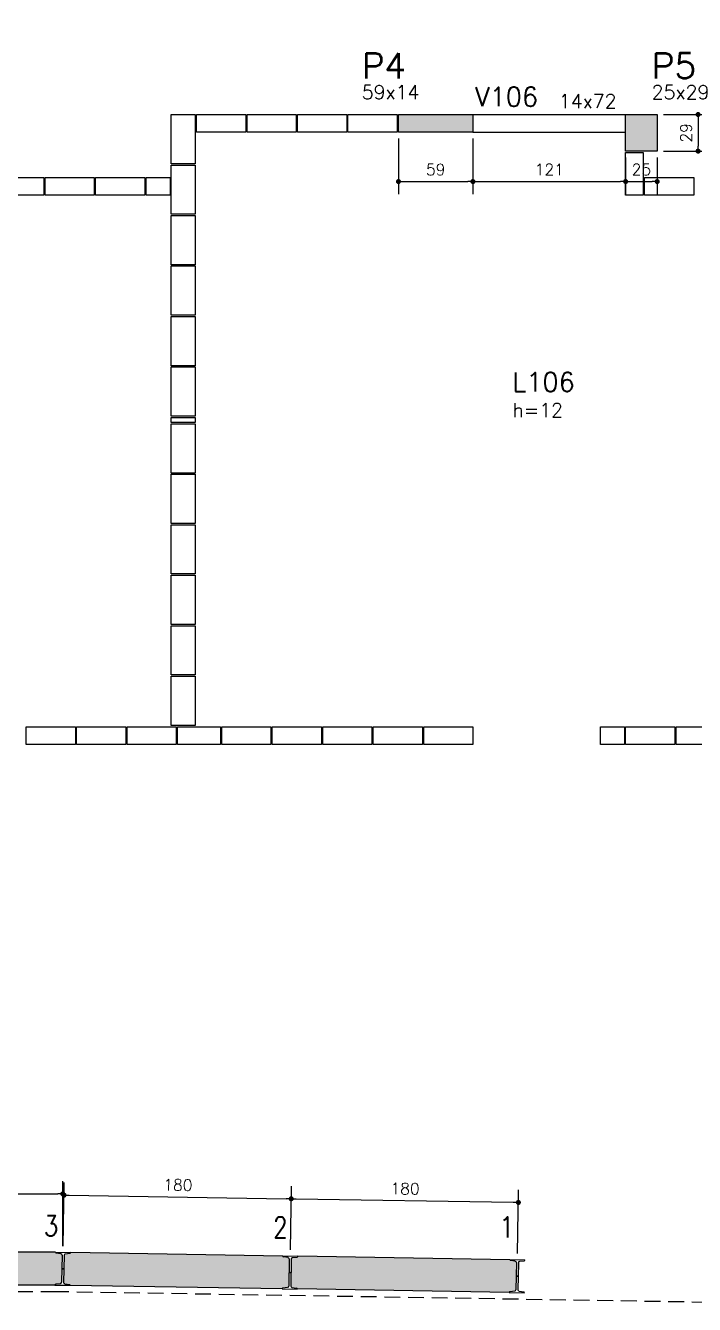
# Model space of a CAD drawing. Extents: x -15987 to 10579, y -10689 to -1189.
# Drawn here: x 7349 to 7879, y -10607 to -9594 of the extents above; entities that cross this region are included whole.
import ezdxf

# ---------------------------------------------------------------- set-up
doc = ezdxf.new("R2010")
doc.units = 0
doc.header["$LTSCALE"] = 25
doc.linetypes.add('DASHED2', pattern=[0.375, 0.25, -0.125])
for name, color, linetype in [('COTA', 1, 'Continuous'), ('H2', 252, 'Continuous'), ('L-D', 2, 'Continuous'), ('L-N', 4, 'Continuous'), ('P-D', 2, 'Continuous'), ('P-S', 5, 'Continuous'), ('PENA_6', 6, 'Continuous'), ('PIL-N', 4, 'Continuous'), ('PROJ', 252, 'Continuous'), ('SOLO-FUNDAÇOES', 7, 'Continuous'), ('SOLOD-TEXTO-007', 7, 'Continuous'), ('TERRENO', 1, 'DASHED2'), ('VIG-D', 2, 'Continuous'), ('VIG-N', 4, 'Continuous'), ('VIGA', 3, 'Continuous')]:
    doc.layers.add(name, color=color, linetype=linetype)
doc.styles.add('COTA', font='romans.shx')
doc.styles.add('ROMANS', font='ROMANS')
doc.styles.get("Standard").update_dxf_attribs({"font": 'romans.shx'})
doc.dimstyles.new('forma', dxfattribs={"dimscale": 5, "dimtxt": 1.8, "dimasz": 0.8, "dimexe": 2, "dimexo": 1, "dimgap": 1, "dimtad": 1, "dimdec": 1, "dimzin": 9, "dimtxsty": 'COTA', "dimblk1": 'DOT', "dimblk2": 'DOT', "dimsah": 1, "dimcen": 0, "dimdle": 1, "dimclrd": 256, "dimclre": 256, "dimclrt": 2, "dimadec": 0, "dimazin": 0, "dimtfac": 1, "dimtdec": 0, "dimtmove": 0, "dimatfit": 3, "dimfxl": 1, "dimtolj": 1, "dimtzin": 0, "dimarcsym": 0})

# ---------------------------------------------------------------- blocks, each defined once
blk = doc.blocks.new('A$Ce3014c6f')
at = {"layer": 'PROJ'}
for points in [[(-2225.9, -1083), (-2225.9, -1044), (-2206.9, -1044), (-2206.9, -1083), (-2225.9, -1083)], [(-2166.9, -1058), (-2205.9, -1058), (-2205.9, -1044), (-2166.9, -1044), (-2166.9, -1058)], [(-2126.9, -1058), (-2165.9, -1058), (-2165.9, -1044), (-2126.9, -1044), (-2126.9, -1058)], [(-2086.9, -1058), (-2125.9, -1058), (-2125.9, -1044), (-2086.9, -1044), (-2086.9, -1058)], [(-2046.9, -1058), (-2085.9, -1058), (-2085.9, -1044), (-2046.9, -1044), (-2046.9, -1058)], [(-2225.9, -1123), (-2225.9, -1084), (-2206.9, -1084), (-2206.9, -1123), (-2225.9, -1123)], [(-1865.9, -1108), (-1865.9, -1074), (-1851.9, -1074), (-1851.9, -1108), (-1865.9, -1108)], [(-2326.9, -1108), (-2365.9, -1108), (-2365.9, -1094), (-2326.9, -1094), (-2326.9, -1108)], [(-2286.9, -1108), (-2325.9, -1108), (-2325.9, -1094), (-2286.9, -1094), (-2286.9, -1108)], [(-2246.9, -1108), (-2285.9, -1108), (-2285.9, -1094), (-2246.9, -1094), (-2246.9, -1108)], [(-2245.9, -1094), (-2226.9, -1094), (-2226.9, -1108), (-2245.9, -1108), (-2245.9, -1094)], [(-1811.9, -1108), (-1850.9, -1108), (-1850.9, -1094), (-1811.9, -1094), (-1811.9, -1108)], [(-2225.9, -1163), (-2225.9, -1124), (-2206.9, -1124), (-2206.9, -1163), (-2225.9, -1163)], [(-2225.9, -1203), (-2225.9, -1164), (-2206.9, -1164), (-2206.9, -1203), (-2225.9, -1203)], [(-2225.9, -1243), (-2225.9, -1204), (-2206.9, -1204), (-2206.9, -1243), (-2225.9, -1243)], [(-2225.9, -1283), (-2225.9, -1244), (-2206.9, -1244), (-2206.9, -1283), (-2225.9, -1283)], [(-2206.9, -1284), (-2206.9, -1288), (-2225.9, -1288), (-2225.9, -1284), (-2206.9, -1284)], [(-2225.9, -1328), (-2225.9, -1289), (-2206.9, -1289), (-2206.9, -1328), (-2225.9, -1328)], [(-2225.9, -1368), (-2225.9, -1329), (-2206.9, -1329), (-2206.9, -1368), (-2225.9, -1368)], [(-2225.9, -1408), (-2225.9, -1369), (-2206.9, -1369), (-2206.9, -1408), (-2225.9, -1408)], [(-2225.9, -1448), (-2225.9, -1409), (-2206.9, -1409), (-2206.9, -1448), (-2225.9, -1448)], [(-2225.9, -1488), (-2225.9, -1449), (-2206.9, -1449), (-2206.9, -1488), (-2225.9, -1488)], [(-2225.9, -1528), (-2225.9, -1489), (-2206.9, -1489), (-2206.9, -1528), (-2225.9, -1528)], [(-2340.9, -1529), (-2301.9, -1529), (-2301.9, -1543), (-2340.9, -1543), (-2340.9, -1529)], [(-2300.9, -1529), (-2261.9, -1529), (-2261.9, -1543), (-2300.9, -1543), (-2300.9, -1529)], [(-2260.9, -1529), (-2221.9, -1529), (-2221.9, -1543), (-2260.9, -1543), (-2260.9, -1529)], [(-2220.9, -1529), (-2186.9, -1529), (-2186.9, -1543), (-2220.9, -1543), (-2220.9, -1529)], [(-2185.9, -1529), (-2146.9, -1529), (-2146.9, -1543), (-2185.9, -1543), (-2185.9, -1529)], [(-2145.9, -1529), (-2106.9, -1529), (-2106.9, -1543), (-2145.9, -1543), (-2145.9, -1529)], [(-2105.9, -1529), (-2066.9, -1529), (-2066.9, -1543), (-2105.9, -1543), (-2105.9, -1529)], [(-2065.9, -1529), (-2026.9, -1529), (-2026.9, -1543), (-2065.9, -1543), (-2065.9, -1529)], [(-2025.9, -1529), (-1986.9, -1529), (-1986.9, -1543), (-2025.9, -1543), (-2025.9, -1529)], [(-1885.9, -1529), (-1866.9, -1529), (-1866.9, -1543), (-1885.9, -1543), (-1885.9, -1529)], [(-1865.9, -1529), (-1826.9, -1529), (-1826.9, -1543), (-1865.9, -1543), (-1865.9, -1529)], [(-1825.9, -1529), (-1791.9, -1529), (-1791.9, -1543), (-1825.9, -1543), (-1825.9, -1529)]]:
    blk.add_lwpolyline(points, dxfattribs=at)
blk = doc.blocks.new('_Dot')
at = {"color": 0, "linetype": 'ByBlock', "lineweight": -2}
blk.add_line((-0.5, 0), (-1, 0), dxfattribs=at)
at = {"color": 0, "linetype": 'ByBlock', "const_width": 0.5}
blk.add_lwpolyline([(-0.25, 0, 1), (0.25, 0, 1)], format="xyb", close=True, dxfattribs=at)
blk = doc.blocks.new('*D84')
at = {"layer": 'COTA', "lineweight": -2, "transparency": 16777216}
for p, q in [((7644.5, -9683.6), (7644.5, -9727.7)), ((7703.5, -9683.6), (7703.5, -9727.7)), ((7648.5, -9717.7), (7699.5, -9717.7))]:
    blk.add_line(p, q, dxfattribs=at)
at = {"layer": 'Defpoints', "color": 0, "transparency": 16777216}
for p in [(7644.5, -9678.6), (7703.5, -9678.6), (7703.5, -9717.7)]:
    blk.add_point(p, dxfattribs=at)
at = {"layer": 'COTA', "lineweight": -2, "transparency": 16777216, "xscale": 4, "yscale": 4, "zscale": 4, "rotation": 180}
blk.add_blockref('_Dot', (7644.5, -9717.7), dxfattribs=at)
at = {"layer": 'COTA', "lineweight": -2, "transparency": 16777216, "xscale": 4, "yscale": 4, "zscale": 4}
blk.add_blockref('_Dot', (7703.5, -9717.7), dxfattribs=at)
at = {"layer": 'COTA', "color": 2, "transparency": 16777216, "insert": (7674, -9708.2), "char_height": 9, "attachment_point": 5, "style": 'COTA'}
blk.add_mtext('\\A1;59 ', dxfattribs=at)
blk = doc.blocks.new('*D85')
at = {"layer": 'COTA', "lineweight": -2, "transparency": 16777216}
for p, q in [((7703.5, -9683.6), (7703.5, -9727.7)), ((7824.5, -9698.6), (7824.5, -9727.7)), ((7707.5, -9717.7), (7820.5, -9717.7))]:
    blk.add_line(p, q, dxfattribs=at)
at = {"layer": 'Defpoints', "color": 0, "transparency": 16777216}
for p in [(7703.5, -9678.6), (7824.5, -9693.6), (7824.5, -9717.7)]:
    blk.add_point(p, dxfattribs=at)
at = {"layer": 'COTA', "lineweight": -2, "transparency": 16777216, "xscale": 4, "yscale": 4, "zscale": 4, "rotation": 180}
blk.add_blockref('_Dot', (7703.5, -9717.7), dxfattribs=at)
at = {"layer": 'COTA', "lineweight": -2, "transparency": 16777216, "xscale": 4, "yscale": 4, "zscale": 4}
blk.add_blockref('_Dot', (7824.5, -9717.7), dxfattribs=at)
at = {"layer": 'COTA', "color": 2, "transparency": 16777216, "insert": (7764, -9708.2), "char_height": 9, "attachment_point": 5, "style": 'COTA'}
blk.add_mtext('\\A1;121 ', dxfattribs=at)
blk = doc.blocks.new('*D86')
at = {"layer": 'COTA', "lineweight": -2, "transparency": 16777216}
for p, q in [((7824.5, -9698.6), (7824.5, -9727.7)), ((7849.5, -9698.6), (7849.5, -9727.7)), ((7828.5, -9717.7), (7845.5, -9717.7))]:
    blk.add_line(p, q, dxfattribs=at)
at = {"layer": 'Defpoints', "color": 0, "transparency": 16777216}
for p in [(7824.5, -9693.6), (7849.5, -9693.6), (7849.5, -9717.7)]:
    blk.add_point(p, dxfattribs=at)
at = {"layer": 'COTA', "lineweight": -2, "transparency": 16777216, "xscale": 4, "yscale": 4, "zscale": 4, "rotation": 180}
blk.add_blockref('_Dot', (7824.5, -9717.7), dxfattribs=at)
at = {"layer": 'COTA', "lineweight": -2, "transparency": 16777216, "xscale": 4, "yscale": 4, "zscale": 4}
blk.add_blockref('_Dot', (7849.5, -9717.7), dxfattribs=at)
at = {"layer": 'COTA', "color": 2, "transparency": 16777216, "insert": (7837, -9708.2), "char_height": 9, "attachment_point": 5, "style": 'COTA'}
blk.add_mtext('\\A1;25 ', dxfattribs=at)
blk = doc.blocks.new('*D87')
at = {"layer": 'COTA', "lineweight": -2, "transparency": 16777216}
for p, q in [((7854.5, -9664.6), (7891.9, -9664.6)), ((7881.9, -9668.6), (7881.9, -9689.6)), ((7854.5, -9693.6), (7891.9, -9693.6))]:
    blk.add_line(p, q, dxfattribs=at)
at = {"layer": 'Defpoints', "color": 0, "transparency": 16777216}
for p in [(7849.5, -9664.6), (7849.5, -9693.6), (7881.9, -9693.6)]:
    blk.add_point(p, dxfattribs=at)
at = {"layer": 'COTA', "lineweight": -2, "transparency": 16777216, "xscale": 4, "yscale": 4, "zscale": 4}
for p, rotation in [((7881.9, -9664.6), 90), ((7881.9, -9693.6), 270)]:
    blk.add_blockref('_Dot', p, dxfattribs=dict(at, rotation=rotation))
at = {"layer": 'COTA', "color": 2, "transparency": 16777216, "insert": (7872.4, -9679.1), "char_height": 9, "attachment_point": 5, "rotation": 90, "style": 'COTA'}
blk.add_mtext('\\A1;29 ', dxfattribs=at)
blk = doc.blocks.new('perfilW250x38-5')
at = {"layer": 'PROJ', "linetype": 'Continuous'}
for p, q in [((0.086, 0.066), (0.206, 0.066)), ((0.129, 0.054), (0.092, 0.059)), ((0.138, 0.043), (0.138, -0.172)), ((0.154, 0.043), (0.154, -0.172)), ((0.163, 0.054), (0.2, 0.059)), ((0.086, -0.194), (0.206, -0.194)), ((0.129, -0.183), (0.092, -0.188)), ((0.163, -0.183), (0.2, -0.188))]:
    blk.add_line(p, q, dxfattribs=at)
for centre, radius, start, end in [((0.092, 0.066), 0.00614, 180, 270), ((0.128, 0.043), 0.0102, 0, 81.1582), ((0.164, 0.043), 0.0102, 98.8418, 180), ((0.2, 0.066), 0.00614, 270, 0), ((0.092, -0.194), 0.00614, 90, 180), ((0.128, -0.172), 0.0102, 278.8418, 0), ((0.164, -0.172), 0.0102, 180, 261.1582), ((0.2, -0.194), 0.00614, 0, 90)]:
    blk.add_arc(centre, radius, start, end, dxfattribs=at)
at = {"layer": 'PROJ'}
blk.add_point((0.146, -0.064), dxfattribs=at)
blk = doc.blocks.new('A$C0fe96c67')
at = {"layer": 'VIGA'}
for points in [[(2033.4, -2230.4), (1865.2, -2230.4)], [(2213.4, -2233.4), (2045.5, -2230.6)], [(2393.4, -2236.3), (2225.5, -2233.5)], [(2033, -2256.4), (1865.2, -2256.4)], [(2213, -2259.3), (2045.1, -2256.6)], [(2393, -2262.3), (2225.1, -2259.5)]]:
    blk.add_lwpolyline(points, dxfattribs=at)
at = {"layer": 'SOLO-FUNDAÇOES', "color": 111, "xscale": 100.0000000000001, "yscale": 100.0000000000001, "zscale": 100.0000000000001, "rotation": 359.0990540534243}
for p in [(2024.7, -2236.8), (2204.7, -2239.8), (2384.7, -2242.7)]:
    blk.add_blockref('perfilW250x38-5', p, dxfattribs=at)
at = {"layer": 'SOLOD-TEXTO-007', "style": 'ROMANS', "width": 0.8}
for s, p in [('3', (2024.2, -2217.7)), ('2', (2205.9, -2218.9)), ('1', (2385.3, -2218.7))]:
    blk.add_text(s, height=16.5, dxfattribs=at).set_placement(p)
blk = doc.blocks.new('*D129')
at = {"layer": 'COTA', "lineweight": -2, "transparency": 16777216}
for p, q in [((7198.5, -10561), (7198.5, -10509.7)), ((7378.5, -10561.1), (7378.5, -10509.7)), ((7202.5, -10519.7), (7374.5, -10519.7))]:
    blk.add_line(p, q, dxfattribs=at)
at = {"layer": 'Defpoints', "color": 0, "transparency": 16777216}
for p in [(7378.5, -10519.7), (7198.5, -10566), (7378.5, -10566.1)]:
    blk.add_point(p, dxfattribs=at)
at = {"layer": 'COTA', "lineweight": -2, "transparency": 16777216, "xscale": 4, "yscale": 4, "zscale": 4, "rotation": 180}
blk.add_blockref('_Dot', (7198.5, -10519.7), dxfattribs=at)
at = {"layer": 'COTA', "lineweight": -2, "transparency": 16777216, "xscale": 4, "yscale": 4, "zscale": 4}
blk.add_blockref('_Dot', (7378.5, -10519.7), dxfattribs=at)
at = {"layer": 'COTA', "color": 2, "transparency": 16777216, "insert": (7288.5, -10510.2), "char_height": 9, "attachment_point": 5, "style": 'COTA'}
blk.add_mtext('\\A1;180 ', dxfattribs=at)
blk = doc.blocks.new('*D127')
at = {"layer": 'COTA', "lineweight": -2, "transparency": 16777216}
for p, q in [((7378.9, -10561.1), (7379.7, -10510.7)), ((7558.9, -10564), (7559.7, -10513.6)), ((7383.5, -10520.7), (7555.5, -10523.5))]:
    blk.add_line(p, q, dxfattribs=at)
at = {"layer": 'Defpoints', "color": 0, "transparency": 16777216}
for p in [(7559.5, -10523.6), (7378.8, -10566.1), (7558.8, -10569)]:
    blk.add_point(p, dxfattribs=at)
at = {"layer": 'COTA', "lineweight": -2, "transparency": 16777216, "xscale": 4, "yscale": 4, "zscale": 4}
for p, rotation in [((7379.5, -10520.7), 179.0684995338381), ((7559.5, -10523.6), 359.0684995338381)]:
    blk.add_blockref('_Dot', p, dxfattribs=dict(at, rotation=rotation))
at = {"layer": 'COTA', "color": 2, "transparency": 16777216, "insert": (7469.7, -10512.6), "char_height": 9, "attachment_point": 5, "rotation": 359.0685, "style": 'COTA'}
blk.add_mtext('\\A1;180 ', dxfattribs=at)
blk = doc.blocks.new('*D128')
at = {"layer": 'COTA', "lineweight": -2, "transparency": 16777216}
for p, q in [((7558.9, -10564), (7559.7, -10513.6)), ((7563.5, -10523.7), (7735.5, -10526.4)), ((7738.9, -10566.9), (7739.7, -10516.5))]:
    blk.add_line(p, q, dxfattribs=at)
at = {"layer": 'Defpoints', "color": 0, "transparency": 16777216}
for p in [(7739.5, -10526.5), (7558.8, -10569), (7738.8, -10571.9)]:
    blk.add_point(p, dxfattribs=at)
at = {"layer": 'COTA', "lineweight": -2, "transparency": 16777216, "xscale": 4, "yscale": 4, "zscale": 4}
for p, rotation in [((7559.5, -10523.6), 179.0684995338381), ((7739.5, -10526.5), 359.0684995338381)]:
    blk.add_blockref('_Dot', p, dxfattribs=dict(at, rotation=rotation))
at = {"layer": 'COTA', "color": 2, "transparency": 16777216, "insert": (7649.7, -10515.6), "char_height": 9, "attachment_point": 5, "rotation": 359.0685, "style": 'COTA'}
blk.add_mtext('\\A1;180 ', dxfattribs=at)

msp = doc.modelspace()

# ---------------------------------------------------------------- hatches: boundary and pattern name
at = {"layer": 'H2'}
for color, points in [(256, [(7644.52, -9678.6), (7644.52, -9664.6), (7703.52, -9664.6), (7703.52, -9678.6)]), (256, [(7824.52, -9664.6), (7849.52, -9664.6), (7849.52, -9693.6), (7824.52, -9693.6)]), (151, [(7377.92, -10568.28, 0.3697038), (7377.07, -10567.25), (7373.34, -10566.61, -0.4142136), (7372.73, -10565.99), (7204.56, -10565.97, -0.3264465), (7204.13, -10566.56), (7200.2, -10567.17, 0.3697038), (7199.34, -10568.18), (7199.34, -10589.77, 0.3697038), (7200.2, -10590.78), (7203.94, -10591.36, -0.4142136), (7204.56, -10591.97), (7372.32, -10591.98, -0.3264465), (7372.76, -10591.41), (7376.7, -10590.86, 0.3697038), (7377.58, -10589.86)]), (201, [(7557.92, -10571.2, 0.3697038), (7557.07, -10570.18), (7553.34, -10569.54, -0.4142136), (7552.73, -10568.91), (7384.81, -10566.18, -0.3264465), (7384.37, -10566.76), (7380.44, -10567.3, 0.3697038), (7379.56, -10568.3), (7379.22, -10589.89, 0.3697038), (7380.07, -10590.91), (7383.8, -10591.55, -0.4142136), (7384.4, -10592.17), (7552.32, -10594.91, -0.3264465), (7552.76, -10594.33), (7556.7, -10593.78, 0.3697038), (7557.58, -10592.79)]), (201, [(7737.92, -10574.13, 0.3697038), (7737.07, -10573.11), (7733.34, -10572.46, -0.4142136), (7732.73, -10571.84), (7564.81, -10569.1, -0.3264465), (7564.37, -10569.68), (7560.44, -10570.23, 0.3697038), (7559.56, -10571.23), (7559.22, -10592.81, 0.3697038), (7560.07, -10593.84), (7563.8, -10594.48, -0.4142136), (7564.4, -10595.1), (7732.32, -10597.84, -0.3264465), (7732.76, -10597.26), (7736.7, -10596.71, 0.3697038), (7737.58, -10595.71)])]:
    msp.add_hatch(color=color, dxfattribs=at).paths.add_polyline_path(points)

# ---------------------------------------------------------------- linework, layer by layer
at = {"layer": 'P-S'}
for points in [[(7644.52, -9678.6), (7644.52, -9664.6), (7703.52, -9664.6), (7703.52, -9678.6), (7644.52, -9678.6)], [(7824.52, -9664.6), (7849.52, -9664.6), (7849.52, -9693.6), (7824.52, -9693.6), (7824.52, -9664.6)]]:
    msp.add_lwpolyline(points, dxfattribs=at)
at = {"layer": 'TERRENO', "linetype": 'DASHED2', "ltscale": 2}
msp.add_lwpolyline([(9025.53, -8576), (8359.47, -8578.84), (7610.11, -8581.94), (6927.42, -8584.99), (5669.14, -8594.35), (5498.88, -9591.06), (5414.85, -10102.45), (5328.14, -10538.06), (5319.52, -10588.6), (6247, -10593.14), (6553.8, -10594.59), (6798.65, -10597.01), (7370.85, -10596.96), (7899.7, -10605.56), (8137.16, -10606.46), (8374.62, -10607.28), (8842.89, -10599.37)], dxfattribs=at)
at = {"layer": 'VIGA'}
for points in [[(7703.52, -9664.6), (7824.52, -9664.6)], [(7703.52, -9678.6), (7824.52, -9678.6)]]:
    msp.add_lwpolyline(points, dxfattribs=at)

# ---------------------------------------------------------------- block references
msp.add_blockref('A$Ce3014c6f', (9690.38, -8620.61))
at = {"layer": 'PENA_6'}
msp.add_blockref('A$C0fe96c67', (5339.34, -8335.56), dxfattribs=at)

# ---------------------------------------------------------------- texts
at = {"layer": 'L-D'}
msp.add_text('h=12', height=11, dxfattribs=at).set_placement((7734.76, -9904.41))
at = {"layer": 'L-N'}
msp.add_text('L106', height=15, dxfattribs=at).set_placement((7734.76, -9884.01))
at = {"layer": 'P-D', "linetype": 'Continuous'}
for s, p in [('59x14', (7615.36, -9652.47)), ('25x29', (7845.13, -9652.47))]:
    msp.add_text(s, height=11, dxfattribs=at).set_placement(p)
at = {"layer": 'PIL-N', "linetype": 'Continuous'}
for s, p in [('P4', (7615.36, -9635.97)), ('P5', (7845.13, -9635.97))]:
    msp.add_text(s, height=20, dxfattribs=at).set_placement(p)
at = {"layer": 'VIG-D', "linetype": 'Continuous'}
msp.add_text('14x72', height=11, dxfattribs=at).set_placement((7771.53, -9659.55, -0.02))
at = {"layer": 'VIG-N', "linetype": 'Continuous'}
msp.add_text('V106', height=15, dxfattribs=at).set_placement((7705.05, -9658.07, -0.02))

# ---------------------------------------------------------------- dimensions: what is measured, and where the dimension line sits
at = {"layer": 'COTA'}
for base, p1, p2, angle, override, picture, middle in [((7881.93, -9693.6), (7849.52, -9664.6), (7849.52, -9693.6), 90, {"dimpost": ' '}, '*D87', (7872.43, -9679.1)), ((7378.53, -10519.73), (7198.52, -10565.97), (7378.53, -10566.08), 180, {"dimpost": ' ', "dimtmove": 1}, '*D129', (7288.52, -10510.23)), ((7739.51, -10526.51), (7558.77, -10569.01), (7738.77, -10571.94), 179.0685, {"dimpost": ' ', "dimtmove": 1}, '*D128', (7649.67, -10515.55))]:
    dim = msp.add_linear_dim(base=base, p1=p1, p2=p2, angle=angle, dimstyle='forma', override=override, dxfattribs=at)
    dim.commit()
    dim.dimension.update_dxf_attribs({"geometry": picture, "text_midpoint": middle})
for base, p1, p2, override, picture, middle in [((7703.52, -9717.73), (7644.52, -9678.6), (7703.52, -9678.6), {"dimpost": ' '}, '*D84', (7674.02, -9708.23)), ((7824.52, -9717.73), (7703.52, -9678.6), (7824.52, -9693.6), {"dimpost": ' ', "dimtmove": 1}, '*D85', (7764.02, -9708.23)), ((7849.52, -9717.73), (7824.52, -9693.6), (7849.52, -9693.6), {"dimpost": ' ', "dimtmove": 1}, '*D86', (7837.02, -9708.23))]:
    dim = msp.add_linear_dim(base=base, p1=p1, p2=p2, dimstyle='forma', override=override, dxfattribs=at)
    dim.commit()
    dim.dimension.update_dxf_attribs({"geometry": picture, "text_midpoint": middle})
dim = msp.add_aligned_dim(p1=(7378.77, -10566.08), p2=(7558.77, -10569.01), distance=45.43, dimstyle='forma', override={"dimpost": ' '}, dxfattribs=at)
dim.commit()
dim.dimension.update_dxf_attribs({"geometry": '*D127', "text_midpoint": (7469.67, -10512.63)})

doc.saveas('drawing.dxf')
